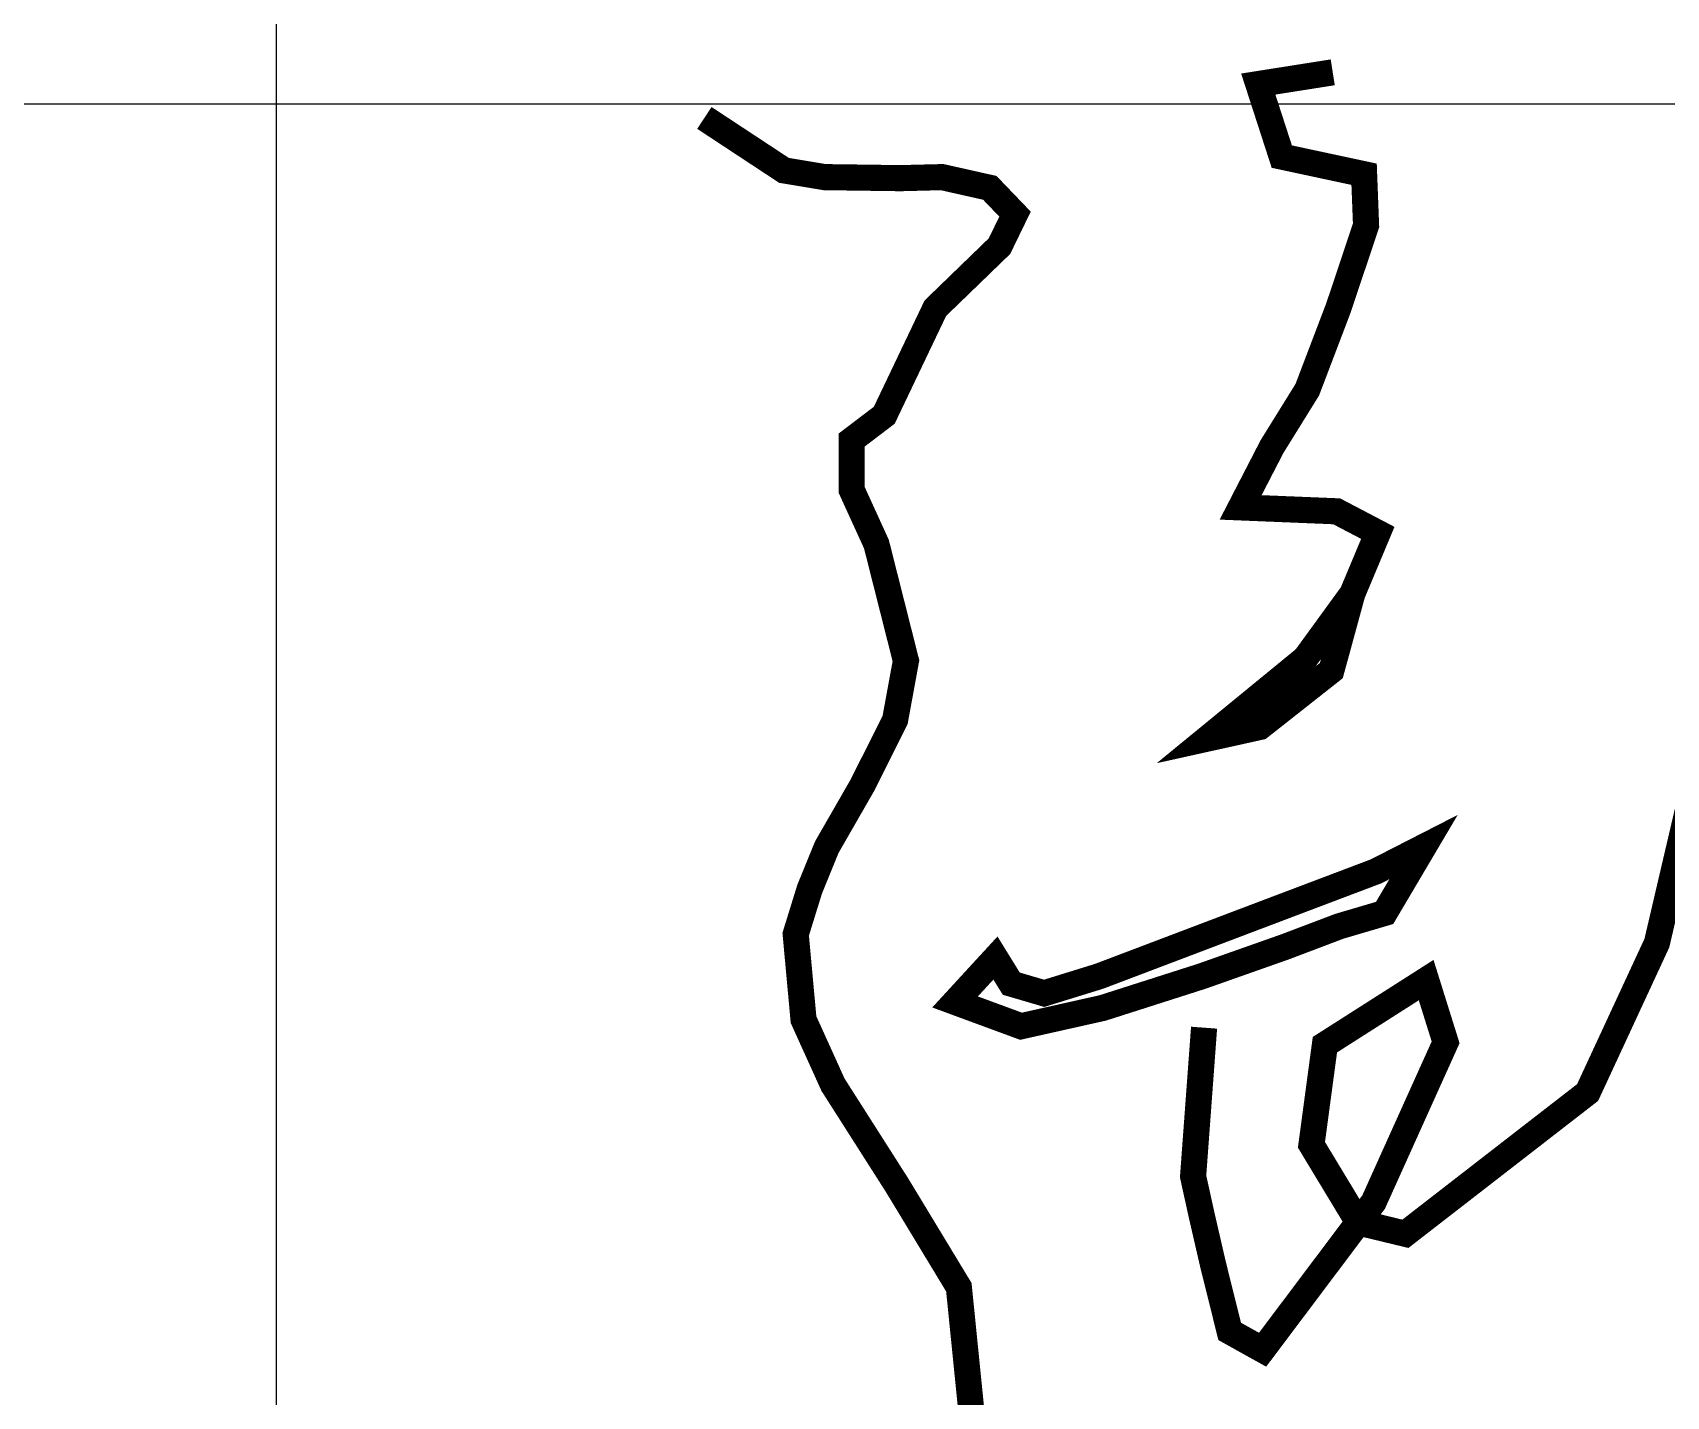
# Model space of a CAD drawing. Extents: x 19118 to 566552, y -1188739 to 92943.
# Drawn here: x 230644 to 232520, y -823271 to -821706 of the extents above; entities that cross this region are included whole.
import ezdxf

# ---------------------------------------------------------------- set-up
doc = ezdxf.new("R2010")
doc.units = 0
doc.header["$LTSCALE"] = 1000
doc.header["$MEASUREMENT"] = 0
doc.layers.get('0').update_dxf_attribs({"linetype": 'CONTINUOUS'})
doc.layers.add('图框', color=4, linetype='CONTINUOUS')

# ---------------------------------------------------------------- blocks, each defined once
blk = doc.blocks.new('新块FHJDHJDHJ')
at = {"const_width": 20}
for points in [[(132459.3, 87522.7), (132402.3, 87513.7), (132402.3, 87513.7), (132420.3, 87458.2), (132483.3, 87444.7), (132483.3, 87444.7), (132484.8, 87405.7), (132463.8, 87342.8), (132439.8, 87279.8), (132412.8, 87236.3), (132388.8, 87189.8), (132462.3, 87186.8), (132462.3, 87186.8), (132493.8, 87170.3), (132474.3, 87123.8), (132438.3, 87074.3), (132363.3, 87012.9), (132403.5, 87021.8), (132458.2, 87064.9), (132474.3, 87123.8)], [(131978.3, 87487.8), (132039.2, 87447.7), (132070.4, 87442.5), (132128.4, 87441.7), (132160.3, 87442.5), (132196.8, 87434.3), (132216.1, 87414.2), (132204.2, 87389.7), (132155.1, 87342.2), (132116, 87260.3), (132091, 87241.3), (132091, 87203.3), (132110, 87161.7), (132132.6, 87072.4), (132124.3, 87027.2), (132099.3, 86977.3), (132072, 86929.8), (132058.9, 86897.7), (132048.2, 86863.2), (132054.2, 86797.9), (132076.8, 86748), (132125.6, 86671.5), (132173.1, 86593.1), (132173.1, 86593.1), (132188.1, 86444.5), (132185.1, 86347.1), (132163.8, 86210.3), (132151.6, 86082.6), (132142.5, 85924.5), (132112.5, 86002.5), (132096, 86047.4), (132106.5, 86120.9), (132123, 86174.9), (132163.8, 86210.3), (132185.1, 86347.1)], [(132360.8, 86791.7), (132352.4, 86677.9), (132359, 86648), (132367.4, 86611.6), (132380.4, 86559.3), (132405.6, 86545.3), (132490.6, 86658.3), (132545.7, 86780.5), (132530.8, 86828.1), (132453.3, 86778.7), (132443, 86702.1), (132478.9, 86642.7), (132514.9, 86634), (132654.4, 86742.1), (132707.4, 86856.4), (132733.3, 86967.1), (132720.4, 86911.8), (132743.9, 86842.3), (132751, 86795.1), (132748.7, 86741), (132747.5, 86818.7), (132773.4, 86910.6), (132794.6, 87002.4), (132822.9, 87069.6), (132859.5, 87071.9), (132894.8, 87017.8), (132900.7, 86941.2), (132900.7, 86874.1), (132900.7, 86819.9), (132900.7, 86761), (132835.9, 86770.4), (132785.2, 86851.7), (132815.8, 86938.8), (132853.6, 86924.7), (132837.1, 86838.7), (132785.2, 86851.7), (132900.7, 86874.1), (132942, 86900), (133037.4, 86953), (133088.1, 86974.2), (133111.7, 86910.6), (133095.2, 86832.8), (133137.6, 86934.1), (133157.6, 87030.7), (133201.3, 87212.1), (133188.1, 87157.5), (133194.2, 87044.8), (133188.3, 86908.2), (133183.6, 86735.1), (133188.3, 86620.8), (133188.3, 86526.6)], [(132201.1, 86845), (132213.2, 86825.4), (132238.4, 86818), (132280.4, 86831), (132388.8, 86872.1), (132492.4, 86911.3), (132528.8, 86929.9), (132499, 86879.5), (132464.4, 86869.3), (132422.4, 86853.4), (132358.9, 86831), (132283.2, 86806.8), (132220.7, 86792.8), (132170.2, 86811.4), (132201.1, 86845)]]:
    blk.add_lwpolyline(points, dxfattribs=at)

msp = doc.modelspace()

# ---------------------------------------------------------------- linework, layer by layer
at = {"layer": '图框', "color": 0}
msp.add_line((224947.8, -821787.63), (233961.65, -821787.63), dxfattribs=at)
msp.add_lwpolyline([(230923.81, -825074.43), (230923.81, -816409.23)], dxfattribs=at)

# ---------------------------------------------------------------- block references
at = {"xscale": 1.5, "yscale": 1.5, "zscale": 1.5}
msp.add_blockref('新块FHJDHJDHJ', (33447.81, -953035.57), dxfattribs=at)

doc.saveas('drawing.dxf')
